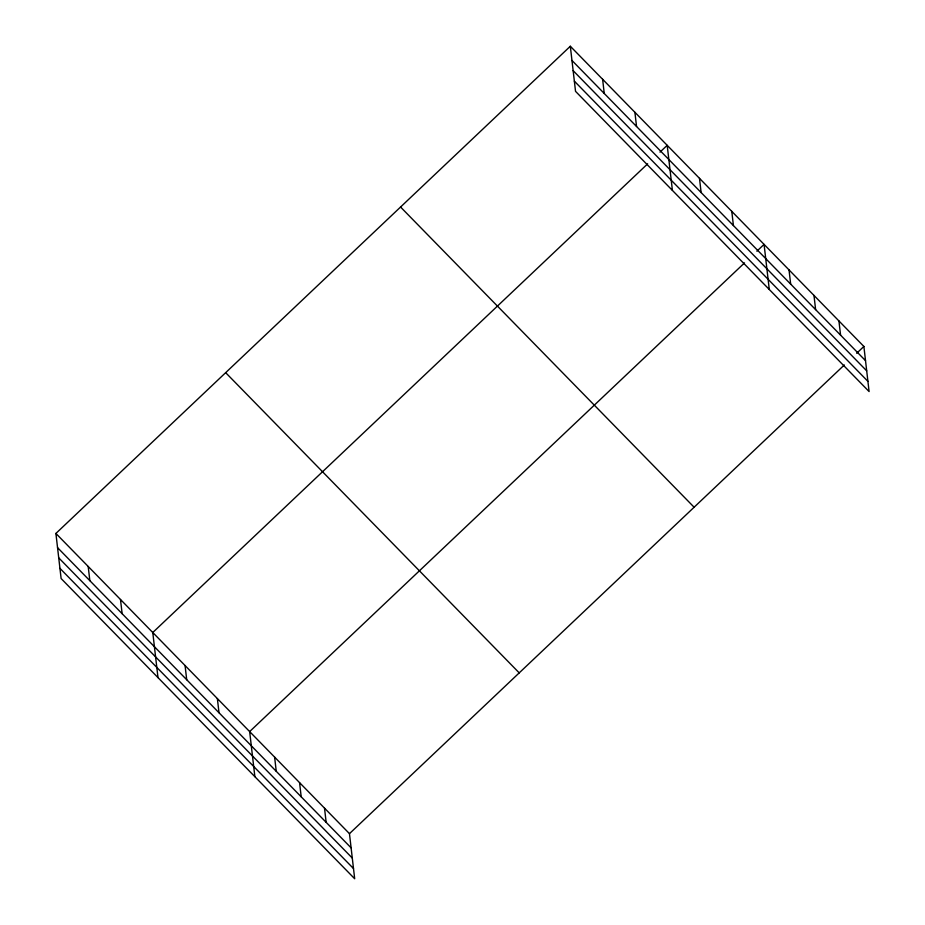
<?xml version="1.0" encoding="UTF-8"?>
<svg xmlns="http://www.w3.org/2000/svg" width="925" height="925" viewBox="0 0 925 925"><rect width="100%" height="100%" fill="white"/><g stroke="black" fill="none" stroke-linecap="round" stroke-linejoin="round"><path stroke-width="1.39" d="M55.905 533.447L349.465 833.656L354.68 878.75L61.119 578.541L55.905 533.447L570.32 46.25L863.881 346.459L869.095 391.553L575.535 91.344L570.32 46.25M647.65 163.829L152.775 632.515L157.99 677.609M659.987 152.139L667.191 145.317L672.406 190.411M744.521 262.897L249.657 731.582L254.872 776.676M756.87 251.207L764.073 244.385L769.288 289.479M349.465 833.656L844.328 364.97M856.677 353.281L863.881 346.459M571.962 60.449L865.522 360.658M573.142 70.647L866.702 370.856M574.356 81.146L867.916 381.354M400.56 207.027L694.12 507.235M225.665 372.671L519.226 672.88M57.547 547.646L351.107 847.855M58.726 557.844L352.286 858.053M59.94 568.343L353.5 868.552M838.929 320.94L840.571 335.139M813.977 295.422L815.619 309.621M789.025 269.903L790.667 284.102M731.779 211.363L733.421 225.561M699.485 178.34L701.127 192.539M634.897 112.295L636.55 126.494M602.614 79.273L604.256 93.471M324.513 808.138L326.155 822.337M299.561 782.619L301.203 796.818M274.609 757.101L276.251 771.3M217.363 698.56L219.005 712.759M185.069 665.538L186.711 679.736M120.481 599.493L122.135 613.691M88.199 566.47L89.841 580.669"/></g></svg>
